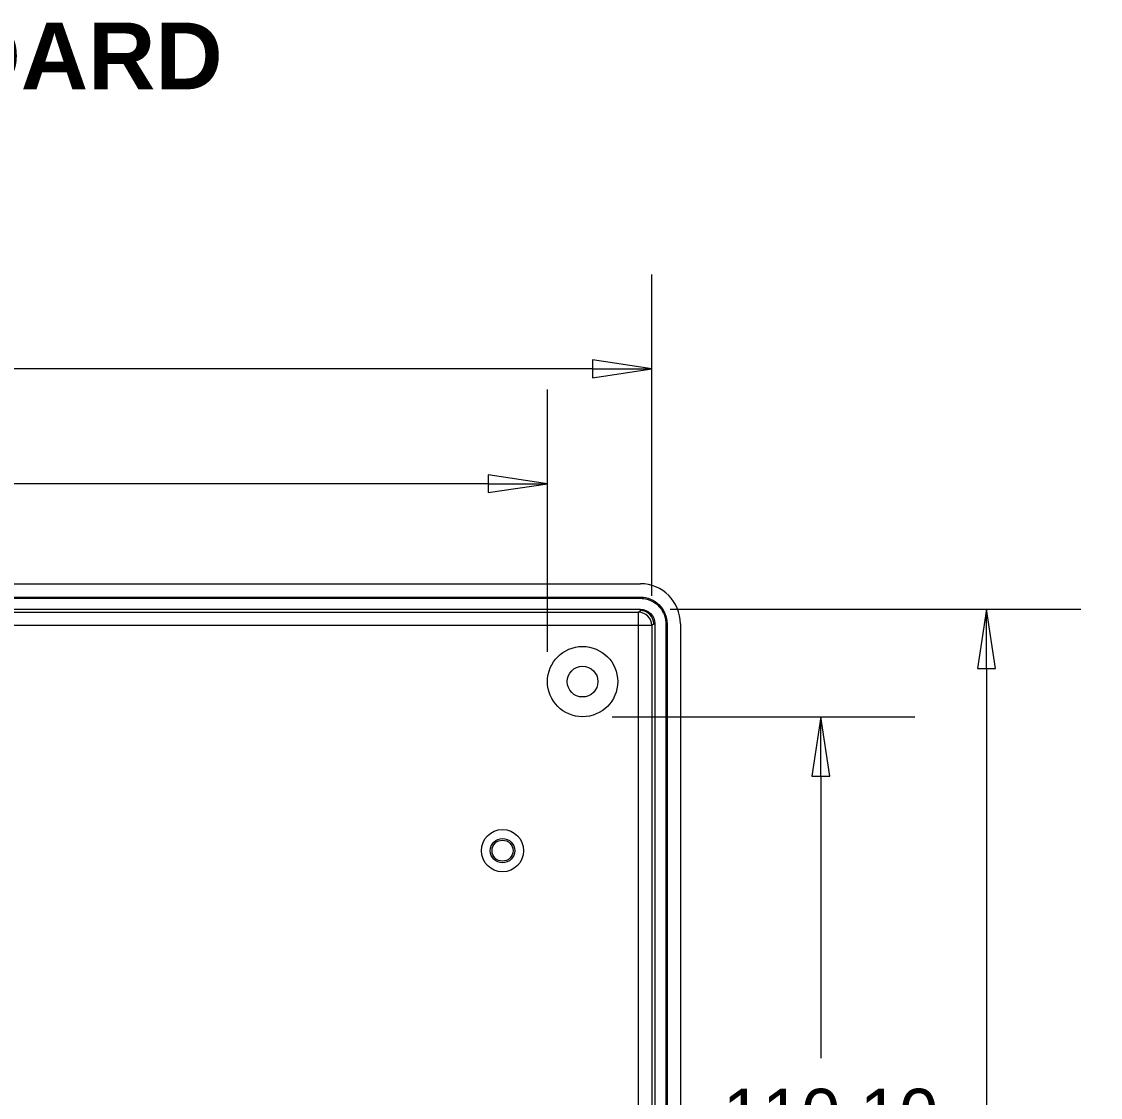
# Model space of a CAD drawing. Header units: millimetres. Extents: x 12 to 919, y 12 to 708.
# Drawn here: x 520.3 to 641.6, y 147.4 to 268.3 of the extents above; entities that cross this region are included whole.
import ezdxf

# ---------------------------------------------------------------- set-up
doc = ezdxf.new("R2010")
doc.units = ezdxf.units.MM
doc.header["$LTSCALE"] = 3.333333
for name, color, linetype, lineweight in [('Dimension (ANSI)', 7, 'Continuous', 9), ('Symbol (ANSI)', 7, 'Continuous', 9), ('Visible (ANSI)', 7, 'Continuous', 9), ('Visible Narrow (ANSI)', 7, 'Continuous', 9)]:
    doc.layers.add(name, color=color, linetype=linetype, lineweight=lineweight)
doc.styles.add('Label Text (ANSI)', font='arialbd.ttf')
doc.styles.add('Note Text (ANSI)', font='arial.ttf')
doc.dimstyles.new('Default - mm_inch (ANSI)', dxfattribs={"dimscale": 3.333333, "dimtxt": 1.7, "dimasz": 2, "dimexe": 3.175, "dimexo": 1, "dimgap": 0.8, "dimtad": 0, "dimtih": 1, "dimtoh": 1, "dimrnd": 1e-08, "dimzin": 4, "dimdsep": 46, "dimtxsty": 'Note Text (ANSI)', "dimblk": 'Filled-1', "dimcen": 0.09, "dimdle": 10, "dimclrd": 256, "dimclre": 256, "dimclrt": 256, "dimadec": 1, "dimazin": 0, "dimtfac": 1.176471, "dimtofl": 0, "dimtmove": 0, "dimatfit": 3, "dimfxl": 0, "dimtolj": 1, "dimtzin": 0, "dimlwd": -1, "dimlwe": -1, "dimarcsym": 0})

# ---------------------------------------------------------------- blocks, each defined once
blk = doc.blocks.new('Filled-1')
at = {"color": 0}
for p, q in [((0, 0), (-1, 0.15)), ((-1, 0.15), (-1, -0.15)), ((-1, 0), (0, 0)), ((-1, -0.15), (0, 0))]:
    blk.add_line(p, q, dxfattribs=at)
at = {"color": 0, "flags": 128}
blk.add_lwpolyline([(-1, -0.15), (0, 0), (-1, 0.15), (-1, -0.15)], dxfattribs=at)
at = {"color": 0}
blk.add_solid([(-1, -0.15), (0, 0), (-1, 0.15), (-1, -0.15)], dxfattribs=at)
blk = doc.blocks.new('*D33')
at = {"layer": 'Defpoints', "color": 0, "transparency": 16777216}
for p in [(591.2, 229.27), (377.28, 200.61), (591.2, 200.4)]:
    blk.add_point(p, dxfattribs=at)
at = {"layer": 'Dimension (ANSI)', "transparency": 16777216}
for p, q in [((377.28, 203.95), (377.28, 239.86)), ((591.2, 203.74), (591.2, 239.86)), ((383.94, 229.27), (448.38, 229.27)), ((584.53, 229.27), (479.7, 229.27))]:
    blk.add_line(p, q, dxfattribs=at)
at = {"layer": 'Dimension (ANSI)', "transparency": 16777216, "xscale": 6.666666666666667, "yscale": 6.666666666666667, "zscale": 6.666666666666667, "rotation": 180}
blk.add_blockref('Filled-1', (377.28, 229.27), dxfattribs=at)
at = {"layer": 'Dimension (ANSI)', "transparency": 16777216, "xscale": 6.666666666666667, "yscale": 6.666666666666667, "zscale": 6.666666666666667}
blk.add_blockref('Filled-1', (591.2, 229.27), dxfattribs=at)
at = {"layer": 'Dimension (ANSI)', "transparency": 16777216, "attachment_point": 5, "style": 'Note Text (ANSI)'}
for s, insert, char_height in [('\\A1; 213.92', (464.04, 234.83), 5.6667), ('\\A1;[8.42]', (464.04, 222.97), 5.667)]:
    blk.add_mtext(s, dxfattribs=dict(at, insert=insert, char_height=char_height))
blk = doc.blocks.new('*D34')
at = {"layer": 'Defpoints', "color": 0, "transparency": 16777216}
for p in [(589.91, 202.25), (589.7, 68.32), (628.82, 68.32)]:
    blk.add_point(p, dxfattribs=at)
at = {"layer": 'Dimension (ANSI)', "transparency": 16777216}
for p, q in [((593.24, 202.25), (639.41, 202.25)), ((628.82, 195.58), (628.82, 125.19)), ((628.82, 74.99), (628.82, 101.47)), ((593.03, 68.32), (639.41, 68.32))]:
    blk.add_line(p, q, dxfattribs=at)
at = {"layer": 'Dimension (ANSI)', "transparency": 16777216, "xscale": 6.666666666666667, "yscale": 6.666666666666667, "zscale": 6.666666666666667}
for p, rotation in [((628.82, 202.25), 90), ((628.82, 68.32), 270)]:
    blk.add_blockref('Filled-1', p, dxfattribs=dict(at, rotation=rotation))
at = {"layer": 'Dimension (ANSI)', "transparency": 16777216, "attachment_point": 5, "style": 'Note Text (ANSI)'}
for s, insert, char_height in [('\\A1; 133.92', (628.82, 118.89), 5.6667), ('\\A1;[5.27]', (628.82, 107.03), 5.667)]:
    blk.add_mtext(s, dxfattribs=dict(at, insert=insert, char_height=char_height))
blk = doc.blocks.new('*D35')
at = {"layer": 'Defpoints', "color": 0, "transparency": 16777216}
for p in [(389.36, 216.35), (389.36, 194.11), (579.46, 194.11)]:
    blk.add_point(p, dxfattribs=at)
at = {"layer": 'Dimension (ANSI)', "transparency": 16777216}
for p, q in [((389.36, 197.45), (389.36, 226.94)), ((579.46, 197.45), (579.46, 226.94)), ((396.03, 216.35), (479.24, 216.35)), ((572.79, 216.35), (510.61, 216.35))]:
    blk.add_line(p, q, dxfattribs=at)
at = {"layer": 'Dimension (ANSI)', "transparency": 16777216, "xscale": 6.666666666666667, "yscale": 6.666666666666667, "zscale": 6.666666666666667, "rotation": 180}
blk.add_blockref('Filled-1', (389.36, 216.35), dxfattribs=at)
at = {"layer": 'Dimension (ANSI)', "transparency": 16777216, "xscale": 6.666666666666667, "yscale": 6.666666666666667, "zscale": 6.666666666666667}
blk.add_blockref('Filled-1', (579.46, 216.35), dxfattribs=at)
at = {"layer": 'Dimension (ANSI)', "transparency": 16777216, "attachment_point": 5, "style": 'Note Text (ANSI)'}
for s, insert, char_height in [('\\A1; 190.10', (494.92, 221.91), 5.6667), ('\\A1;[7.48]', (494.92, 210.05), 5.667)]:
    blk.add_mtext(s, dxfattribs=dict(at, insert=insert, char_height=char_height))
blk = doc.blocks.new('*D36')
at = {"layer": 'Defpoints', "color": 0, "transparency": 16777216}
for p in [(583.41, 190.16), (583.41, 80.06), (610.2, 80.06)]:
    blk.add_point(p, dxfattribs=at)
at = {"layer": 'Dimension (ANSI)', "transparency": 16777216}
for p, q in [((586.74, 190.16), (620.78, 190.16)), ((610.2, 183.5), (610.2, 151.78)), ((610.2, 86.73), (610.2, 128.07)), ((586.74, 80.06), (620.78, 80.06))]:
    blk.add_line(p, q, dxfattribs=at)
at = {"layer": 'Dimension (ANSI)', "transparency": 16777216, "xscale": 6.666666666666667, "yscale": 6.666666666666667, "zscale": 6.666666666666667}
for p, rotation in [((610.2, 190.16), 90), ((610.2, 80.06), 270)]:
    blk.add_blockref('Filled-1', p, dxfattribs=dict(at, rotation=rotation))
at = {"layer": 'Dimension (ANSI)', "transparency": 16777216, "attachment_point": 5, "style": 'Note Text (ANSI)'}
for s, insert, char_height in [('\\A1; 110.10', (610.2, 145.48), 5.6667), ('\\A1;[4.33]', (610.2, 133.63), 5.667)]:
    blk.add_mtext(s, dxfattribs=dict(at, insert=insert, char_height=char_height))

msp = doc.modelspace()

# ---------------------------------------------------------------- linework, layer by layer
at = {"layer": 'Visible (ANSI)'}
for p, q in [((378.9041, 205.1137), (589.9134, 205.1137)), ((378.9041, 203.6106), (589.9134, 203.6106)), ((378.9041, 203.4743), (589.9134, 203.4743)), ((378.9103, 202.2468), (589.9072, 202.2468)), ((591.5419, 200.6121), (591.5419, 69.6152)), ((592.7695, 200.6183), (592.7695, 69.609)), ((592.9057, 200.6183), (592.9057, 69.609)), ((594.4088, 200.6183), (594.4088, 69.609))]:
    msp.add_line(p, q, dxfattribs=at)
for centre, radius in [((583.4088, 194.1137), 3.95), ((583.4088, 194.1137), 1.727), ((574.4088, 175.1137), 2.375), ((574.4088, 175.1137), 1.375), ((574.4088, 175.1137), 1.181)]:
    msp.add_circle(centre, radius, dxfattribs=at)
for major_axis in [(3.1885, 3.1885), (1.0628, 1.0628)]:
    msp.add_ellipse((589.9041, 200.609), major_axis=major_axis, ratio=0.99794431, start_param=5.49881604, end_param=7.06755457, dxfattribs=at)
for points in [[(589.9134, 203.6106), (590.6982, 203.6105), (592.2577, 202.9626), (592.9056, 201.4031), (592.9057, 200.6183)], [(589.9072, 202.2468), (590.3354, 202.2468), (591.188, 201.8928), (591.5419, 201.0403), (591.5419, 200.6121)]]:
    msp.add_open_spline(points, degree=3, dxfattribs=at)
msp.add_open_spline([(589.9134, 203.4743), (590.1747, 203.4743), (590.4358, 203.4384), (590.9302, 203.2995), (591.1642, 203.1988), (591.6091, 202.9327), (591.8181, 202.7641), (592.2829, 202.2672), (592.4988, 201.902), (592.665, 201.3937), (592.6951, 201.2775), (592.7521, 200.9815), (592.7695, 200.8), (592.7695, 200.6183)], degree=3, knots=[5.49881604, 5.49881604, 5.49881604, 5.49881604, 5.77238911, 5.77238911, 6.03733948, 6.03733948, 6.31651762, 6.31651762, 6.75168277, 6.75168277, 6.87733472, 6.87733472, 7.06755457, 7.06755457, 7.06755457, 7.06755457], dxfattribs=at)
at = {"layer": 'Visible Narrow (ANSI)'}
for p, q in [((589.9134, 203.6106), (589.9134, 203.4743)), ((379.1178, 201.9031), (589.6998, 201.9031)), ((589.6998, 201.9031), (589.9072, 202.1106)), ((589.6998, 200.4047), (589.6998, 201.9031)), ((589.9072, 202.1106), (589.9072, 202.2468)), ((589.6998, 200.4047), (379.1178, 200.4047)), ((589.6998, 69.8226), (589.6998, 200.4047)), ((591.1983, 200.4047), (589.6998, 200.4047)), ((591.4057, 200.6121), (591.1983, 200.4047)), ((591.1983, 200.4047), (591.1983, 69.8226)), ((591.4057, 200.6121), (591.5419, 200.6121)), ((592.9057, 200.6183), (592.7695, 200.6183))]:
    msp.add_line(p, q, dxfattribs=at)
msp.add_ellipse((589.6998, 200.4047), major_axis=(1.0607, -1.0607), ratio=0.99794431, start_param=0.78642706, end_param=2.35516559, dxfattribs=at)

# ---------------------------------------------------------------- texts
at = {"layer": 'Symbol (ANSI)', "insert": (430.0433, 260.5758), "char_height": 7.5, "attachment_point": 7, "style": 'Label Text (ANSI)'}
msp.add_mtext('MAXIMUM P.C.BOARD', dxfattribs=at)

# ---------------------------------------------------------------- dimensions: what is measured, and where the dimension line sits
at = {"layer": 'Dimension (ANSI)'}
for base, p1, p2, angle, text, override, picture, middle in [((591.1983, 229.2727), (377.2756, 200.6121), (591.1983, 200.4047), 180, ' <>\\X[8.42]', {"dimgap": 0.8, "dimtih": 0, "dimtoh": 0, "dimdec": 2, "dimpost": '\\X', "dimtol": 0, "dimlim": 0, "dimtp": 0, "dimtm": 0, "dimtdec": 2, "dimatfit": 1}, '*D33', (464.0406, 229.2727)), ((389.3588, 216.3529), (579.4588, 194.1137), (389.3588, 194.1137), 180, ' <>\\X[7.48]', {"dimgap": 0.8, "dimtih": 0, "dimtoh": 0, "dimdec": 2, "dimpost": '\\X', "dimtol": 0, "dimlim": 0, "dimtp": 0, "dimtm": 0, "dimtdec": 2, "dimatfit": 1}, '*D35', (494.9221, 216.3529)), ((628.8226, 68.3242), (589.9072, 202.2468), (589.6998, 68.3242), 90, ' <>\\X[5.27]', {"dimgap": 0.8, "dimdec": 2, "dimpost": '\\X', "dimtol": 0, "dimlim": 0, "dimtp": 0, "dimtm": 0, "dimtdec": 2, "dimatfit": 1}, '*D34', (628.8226, 113.3254)), ((610.1956, 80.0637), (583.4088, 190.1637), (583.4088, 80.0637), 90, ' <>\\X[4.33]', {"dimgap": 0.8, "dimdec": 2, "dimpost": '\\X', "dimtol": 0, "dimlim": 0, "dimtp": 0, "dimtm": 0, "dimtdec": 2, "dimatfit": 1}, '*D36', (610.1956, 139.924))]:
    dim = msp.add_linear_dim(base=base, p1=p1, p2=p2, angle=angle, text=text, dimstyle='Default - mm_inch (ANSI)', override=override, dxfattribs=at)
    dim.commit()
    dim.dimension.update_dxf_attribs({"geometry": picture, "text_midpoint": middle, "dimtype": 160})

doc.saveas('drawing.dxf')
